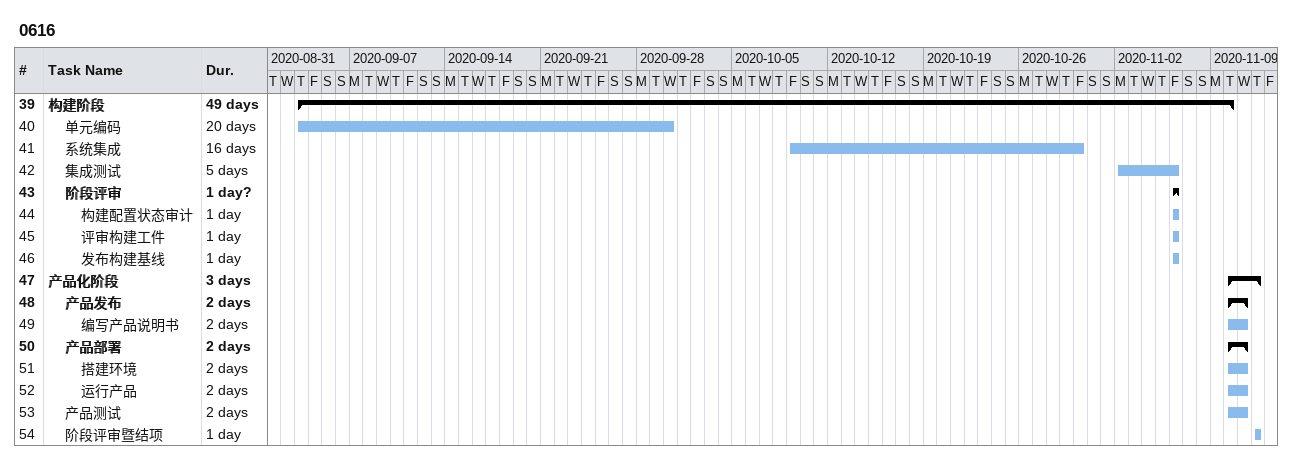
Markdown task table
0616

| ID | Level | Task | Duration | Start | Finish |
|---|---|---|---|---|---|
| 39 | 1 | **构建阶段** | 49d | 2020-09-03 | 2020-11-10 |
| 40 | 2 | 单元编码 | 20d | 2020-09-03 | 2020-09-30 |
| 41 | 2 | 系统集成 | 16d | 2020-10-09 | 2020-10-30 |
| 42 | 2 | 集成测试 | 5d | 2020-11-02 | 2020-11-06 |
| 43 | 2 | **阶段评审** | 1d? | 2020-11-06 | 2020-11-06 |
| 44 | 3 | 构建配置状态审计 | 1d | 2020-11-06 | 2020-11-06 |
| 45 | 3 | 评审构建工件 | 1d | 2020-11-06 | 2020-11-06 |
| 46 | 3 | 发布构建基线 | 1d | 2020-11-06 | 2020-11-06 |
| 47 | 1 | **产品化阶段** | 3d | 2020-11-10 | 2020-11-12 |
| 48 | 2 | **产品发布** | 2d | 2020-11-10 | 2020-11-11 |
| 49 | 3 | 编写产品说明书 | 2d | 2020-11-10 | 2020-11-11 |
| 50 | 2 | **产品部署** | 2d | 2020-11-10 | 2020-11-11 |
| 51 | 3 | 搭建环境 | 2d | 2020-11-10 | 2020-11-11 |
| 52 | 3 | 运行产品 | 2d | 2020-11-10 | 2020-11-11 |
| 53 | 2 | 产品测试 | 2d | 2020-11-10 | 2020-11-11 |
| 54 | 2 | 阶段评审暨结项 | 1d | 2020-11-12 | 2020-11-12 |
